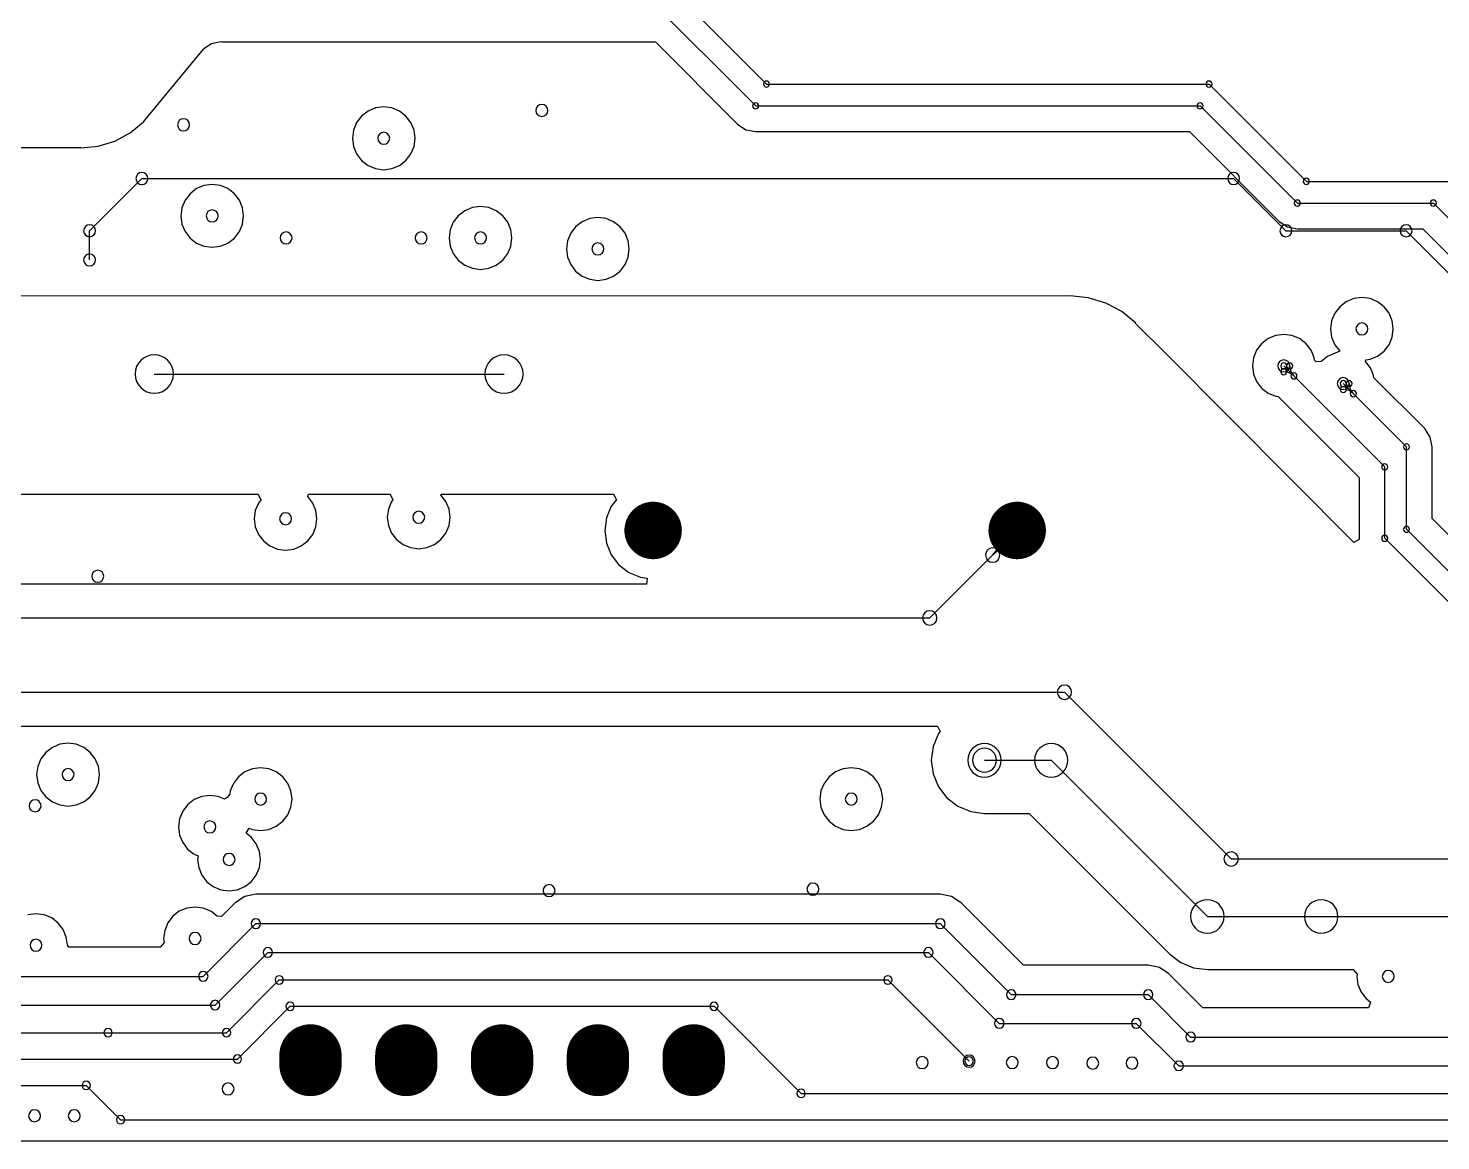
# Model space of a CAD drawing. Header units: inches. Extents: x 32166 to 66782, y 2386 to 7162.
# Drawn here: x 66635.14 to 66664.63, y 7116.24 to 7139.46 of the extents above; entities that cross this region are included whole.
import ezdxf

# ---------------------------------------------------------------- set-up
doc = ezdxf.new("R2010")
doc.units = ezdxf.units.IN
doc.header["$LTSCALE"] = 0.64311
doc.header["$MEASUREMENT"] = 0
for name, color, linetype in [('KEEPOUTLAYER', 6, 'CONTINUOUS'), ('MIDLAYER2', 76, 'CONTINUOUS'), ('MULTILAYER', 9, 'CONTINUOUS')]:
    doc.layers.add(name, color=color, linetype=linetype)

msp = doc.modelspace()

# ---------------------------------------------------------------- linework, layer by layer
at = {"layer": 'KEEPOUTLAYER'}
for p, q in [((66637.774, 7132.24), (66645.074, 7132.24)), ((66447.374, 7116.24), (66782.374, 7116.24))]:
    msp.add_line(p, q, dxfattribs=at)
for centre, start, end in [((66637.774, 7132.24), 0, 180), ((66645.074, 7132.24), 0, 180), ((66637.774, 7132.24), 180, 0), ((66645.074, 7132.24), 180, 0)]:
    msp.add_arc(centre, 0.4, start, end, dxfattribs=at)
at = {"layer": 'MIDLAYER2'}
for p, q in [((66641.894, 7146.95), (66650.554, 7138.29)), ((66641.668, 7146.496), (66650.328, 7137.836)), ((66638.805, 7139.032), (66638.966, 7139.14)), ((66638.966, 7139.14), (66639.166, 7139.18)), ((66639.166, 7139.18), (66639.184, 7139.17)), ((66639.184, 7139.17), (66648.234, 7139.17)), ((66648.234, 7139.17), (66649.948, 7137.456)), ((66637.55, 7137.504), (66638.804, 7139.02)), ((66638.804, 7139.02), (66638.805, 7139.032)), ((66638.804, 7139.02), (66638.804, 7139.02)), ((66638.804, 7139.02), (66638.804, 7139.02)), ((66650.554, 7138.29), (66659.794, 7138.29)), ((66659.794, 7138.29), (66661.824, 7136.26)), ((66642.1, 7137.623), (66641.996, 7137.488)), ((66642.236, 7137.728), (66642.1, 7137.623)), ((66642.394, 7137.793), (66642.236, 7137.728)), ((66642.563, 7137.815), (66642.394, 7137.793)), ((66642.733, 7137.793), (66642.563, 7137.815)), ((66642.891, 7137.728), (66642.733, 7137.793)), ((66643.027, 7137.623), (66642.891, 7137.728)), ((66643.131, 7137.488), (66643.027, 7137.623)), ((66650.328, 7137.836), (66659.606, 7137.836)), ((66659.606, 7137.836), (66661.636, 7135.806)), ((66637.269, 7137.273), (66637.55, 7137.504)), ((66641.93, 7137.33), (66641.908, 7137.16)), ((66641.996, 7137.488), (66641.93, 7137.33)), ((66643.197, 7137.33), (66643.131, 7137.488)), ((66643.219, 7137.16), (66643.197, 7137.33)), ((66649.948, 7137.456), (66650.122, 7137.339)), ((66650.122, 7137.339), (66650.328, 7137.299)), ((66650.328, 7137.299), (66659.383, 7137.299)), ((66659.383, 7137.299), (66661.256, 7135.426)), ((66636.24, 7136.961), (66636.602, 7136.996)), ((66636.602, 7136.996), (66636.949, 7137.102)), ((66636.949, 7137.102), (66637.269, 7137.273)), ((66641.908, 7137.16), (66641.93, 7136.99)), ((66643.197, 7136.99), (66643.219, 7137.16)), ((66628.816, 7136.958), (66635.924, 7136.97)), ((66635.924, 7136.97), (66636.24, 7136.97)), ((66636.24, 7136.97), (66636.24, 7136.961)), ((66641.93, 7136.99), (66641.996, 7136.832)), ((66641.996, 7136.832), (66642.1, 7136.696)), ((66643.027, 7136.696), (66643.131, 7136.832)), ((66643.131, 7136.832), (66643.197, 7136.99)), ((66642.1, 7136.696), (66642.236, 7136.592)), ((66642.236, 7136.592), (66642.394, 7136.527)), ((66642.394, 7136.527), (66642.563, 7136.504)), ((66642.563, 7136.504), (66642.733, 7136.527)), ((66642.733, 7136.527), (66642.891, 7136.592)), ((66642.891, 7136.592), (66643.027, 7136.696)), ((66636.424, 7135.23), (66637.514, 7136.32)), ((66637.514, 7136.32), (66660.306, 7136.32)), ((66638.814, 7136.173), (66638.656, 7136.108)), ((66638.983, 7136.195), (66638.814, 7136.173)), ((66639.153, 7136.173), (66638.983, 7136.195)), ((66639.311, 7136.108), (66639.153, 7136.173)), ((66660.306, 7136.32), (66661.397, 7135.229)), ((66661.824, 7136.26), (66664.784, 7136.26)), ((66638.416, 7135.868), (66638.35, 7135.71)), ((66638.52, 7136.003), (66638.416, 7135.868)), ((66638.656, 7136.108), (66638.52, 7136.003)), ((66639.447, 7136.003), (66639.311, 7136.108)), ((66639.551, 7135.868), (66639.447, 7136.003)), ((66639.617, 7135.71), (66639.551, 7135.868)), ((66638.35, 7135.71), (66638.328, 7135.54)), ((66638.328, 7135.54), (66638.35, 7135.37)), ((66639.639, 7135.54), (66639.617, 7135.71)), ((66639.617, 7135.37), (66639.639, 7135.54)), ((66644.12, 7135.543), (66644.016, 7135.408)), ((66644.256, 7135.648), (66644.12, 7135.543)), ((66644.414, 7135.713), (66644.256, 7135.648)), ((66644.584, 7135.735), (66644.414, 7135.713)), ((66644.754, 7135.713), (66644.584, 7135.735)), ((66644.912, 7135.648), (66644.754, 7135.713)), ((66645.047, 7135.543), (66644.912, 7135.648)), ((66645.152, 7135.408), (66645.047, 7135.543)), ((66661.636, 7135.806), (66664.475, 7135.806)), ((66664.475, 7135.806), (66668.552, 7131.729)), ((66636.423, 7135.229), (66636.424, 7135.23)), ((66636.424, 7134.62), (66636.424, 7135.23)), ((66638.35, 7135.37), (66638.416, 7135.212)), ((66639.551, 7135.212), (66639.617, 7135.37)), ((66643.951, 7135.25), (66643.928, 7135.08)), ((66644.016, 7135.408), (66643.951, 7135.25)), ((66645.217, 7135.25), (66645.152, 7135.408)), ((66645.239, 7135.08), (66645.217, 7135.25)), ((66646.57, 7135.313), (66646.466, 7135.178)), ((66646.706, 7135.418), (66646.57, 7135.313)), ((66646.864, 7135.483), (66646.706, 7135.418)), ((66647.034, 7135.505), (66646.864, 7135.483)), ((66647.204, 7135.483), (66647.034, 7135.505)), ((66647.362, 7135.418), (66647.204, 7135.483)), ((66647.497, 7135.313), (66647.362, 7135.418)), ((66647.602, 7135.178), (66647.497, 7135.313)), ((66661.256, 7135.426), (66661.43, 7135.309)), ((66661.397, 7135.229), (66663.905, 7135.229)), ((66661.43, 7135.309), (66661.636, 7135.269)), ((66661.636, 7135.269), (66664.252, 7135.269)), ((66663.905, 7135.229), (66664.914, 7134.22)), ((66664.252, 7135.269), (66667.283, 7132.238)), ((66638.416, 7135.212), (66638.52, 7135.076)), ((66638.52, 7135.076), (66638.656, 7134.972)), ((66638.656, 7134.972), (66638.814, 7134.907)), ((66639.153, 7134.907), (66639.311, 7134.972)), ((66639.311, 7134.972), (66639.447, 7135.076)), ((66639.447, 7135.076), (66639.551, 7135.212)), ((66643.928, 7135.08), (66643.951, 7134.91)), ((66645.217, 7134.91), (66645.239, 7135.08)), ((66646.401, 7135.02), (66646.378, 7134.85)), ((66646.466, 7135.178), (66646.401, 7135.02)), ((66647.667, 7135.02), (66647.602, 7135.178)), ((66647.689, 7134.85), (66647.667, 7135.02)), ((66638.814, 7134.907), (66638.983, 7134.884)), ((66638.983, 7134.884), (66639.153, 7134.907)), ((66643.951, 7134.91), (66644.016, 7134.752)), ((66644.016, 7134.752), (66644.12, 7134.616)), ((66645.047, 7134.616), (66645.152, 7134.752)), ((66645.152, 7134.752), (66645.217, 7134.91)), ((66646.378, 7134.85), (66646.401, 7134.68)), ((66646.401, 7134.68), (66646.466, 7134.522)), ((66647.602, 7134.522), (66647.667, 7134.68)), ((66647.667, 7134.68), (66647.689, 7134.85)), ((66644.12, 7134.616), (66644.256, 7134.512)), ((66644.256, 7134.512), (66644.414, 7134.447)), ((66644.414, 7134.447), (66644.584, 7134.424)), ((66644.584, 7134.424), (66644.754, 7134.447)), ((66644.754, 7134.447), (66644.912, 7134.512)), ((66644.912, 7134.512), (66645.047, 7134.616)), ((66646.466, 7134.522), (66646.57, 7134.386)), ((66646.57, 7134.386), (66646.706, 7134.282)), ((66647.362, 7134.282), (66647.497, 7134.386)), ((66647.497, 7134.386), (66647.602, 7134.522)), ((66646.706, 7134.282), (66646.864, 7134.217)), ((66646.864, 7134.217), (66647.034, 7134.194)), ((66647.034, 7134.194), (66647.204, 7134.217)), ((66647.204, 7134.217), (66647.362, 7134.282)), ((66656.894, 7133.869), (66611.311, 7133.864)), ((66657.272, 7133.832), (66656.894, 7133.869)), ((66657.637, 7133.721), (66657.272, 7133.832)), ((66662.814, 7133.813), (66662.656, 7133.748)), ((66662.984, 7133.835), (66662.814, 7133.813)), ((66663.154, 7133.813), (66662.984, 7133.835)), ((66663.312, 7133.748), (66663.154, 7133.813)), ((66657.972, 7133.542), (66657.637, 7133.721)), ((66658.266, 7133.301), (66657.972, 7133.542)), ((66662.416, 7133.508), (66662.351, 7133.35)), ((66662.52, 7133.643), (66662.416, 7133.508)), ((66662.656, 7133.748), (66662.52, 7133.643)), ((66663.447, 7133.643), (66663.312, 7133.748)), ((66663.552, 7133.508), (66663.447, 7133.643)), ((66663.617, 7133.35), (66663.552, 7133.508)), ((66658.26, 7133.294), (66658.266, 7133.301)), ((66658.894, 7132.66), (66658.26, 7133.294)), ((66662.351, 7133.35), (66662.328, 7133.18)), ((66662.328, 7133.18), (66662.351, 7133.01)), ((66663.639, 7133.18), (66663.617, 7133.35)), ((66663.617, 7133.01), (66663.639, 7133.18)), ((66660.89, 7132.873), (66660.786, 7132.738)), ((66661.026, 7132.978), (66660.89, 7132.873)), ((66661.184, 7133.043), (66661.026, 7132.978)), ((66661.353, 7133.065), (66661.184, 7133.043)), ((66661.523, 7133.043), (66661.353, 7133.065)), ((66661.681, 7132.978), (66661.523, 7133.043)), ((66661.817, 7132.873), (66661.681, 7132.978)), ((66661.921, 7132.738), (66661.817, 7132.873)), ((66662.351, 7133.01), (66662.416, 7132.852)), ((66663.552, 7132.852), (66663.617, 7133.01)), ((66662.815, 7128.727), (66658.894, 7132.66)), ((66660.72, 7132.58), (66660.698, 7132.41)), ((66660.786, 7132.738), (66660.72, 7132.58)), ((66661.97, 7132.62), (66661.921, 7132.738)), ((66661.973, 7132.616), (66661.97, 7132.62)), ((66661.974, 7132.611), (66661.973, 7132.616)), ((66661.987, 7132.58), (66661.974, 7132.611)), ((66661.993, 7132.53), (66661.987, 7132.58)), ((66662.266, 7132.608), (66662.13, 7132.503)), ((66662.424, 7132.673), (66662.266, 7132.608)), ((66662.416, 7132.852), (66662.52, 7132.716)), ((66662.52, 7132.716), (66662.424, 7132.673)), ((66662.424, 7132.673), (66662.424, 7132.673)), ((66662.424, 7132.673), (66662.424, 7132.673)), ((66662.52, 7132.716), (66662.52, 7132.716)), ((66663.154, 7132.547), (66663.312, 7132.612)), ((66663.312, 7132.612), (66663.447, 7132.716)), ((66663.447, 7132.716), (66663.552, 7132.852)), ((66660.698, 7132.41), (66660.72, 7132.24)), ((66661.353, 7132.41), (66663.46, 7130.303)), ((66662.027, 7132.497), (66661.993, 7132.53)), ((66662.13, 7132.503), (66662.027, 7132.497)), ((66663.057, 7132.503), (66663.066, 7132.535)), ((66663.162, 7132.368), (66663.057, 7132.503)), ((66663.066, 7132.535), (66663.154, 7132.547)), ((66663.211, 7132.25), (66663.162, 7132.368)), ((66660.72, 7132.24), (66660.786, 7132.082)), ((66660.786, 7132.082), (66660.89, 7131.946)), ((66662.594, 7132.04), (66663.914, 7130.72)), ((66663.213, 7132.245), (66663.211, 7132.25)), ((66663.214, 7132.241), (66663.213, 7132.245)), ((66663.227, 7132.21), (66663.214, 7132.241)), ((66663.234, 7132.16), (66663.227, 7132.21)), ((66664.294, 7131.1), (66663.234, 7132.16)), ((66660.89, 7131.946), (66661.026, 7131.842)), ((66661.026, 7131.842), (66661.144, 7131.793)), ((66661.144, 7131.793), (66661.148, 7131.79)), ((66661.148, 7131.79), (66661.153, 7131.789)), ((66661.153, 7131.789), (66661.184, 7131.777)), ((66661.184, 7131.777), (66661.233, 7131.77)), ((66661.233, 7131.77), (66662.923, 7130.081)), ((66664.41, 7130.925), (66664.294, 7131.1)), ((66664.451, 7130.72), (66664.41, 7130.925)), ((66663.914, 7129), (66663.914, 7130.72)), ((66664.451, 7129.222), (66664.451, 7130.72)), ((66663.46, 7128.812), (66663.46, 7130.303)), ((66662.923, 7130.081), (66662.923, 7128.812)), ((66633.743, 7129.73), (66639.942, 7129.73)), ((66639.942, 7129.73), (66639.998, 7129.616)), ((66640.978, 7129.684), (66640.993, 7129.73)), ((66641.082, 7129.548), (66640.978, 7129.684)), ((66640.993, 7129.73), (66642.699, 7129.73)), ((66642.699, 7129.73), (66642.755, 7129.616)), ((66643.757, 7129.713), (66643.763, 7129.73)), ((66643.862, 7129.578), (66643.757, 7129.713)), ((66643.763, 7129.73), (66647.363, 7129.73)), ((66647.363, 7129.73), (66647.419, 7129.616)), ((66639.881, 7129.39), (66639.858, 7129.22)), ((66639.946, 7129.548), (66639.881, 7129.39)), ((66639.998, 7129.616), (66639.946, 7129.548)), ((66641.147, 7129.39), (66641.082, 7129.548)), ((66641.17, 7129.22), (66641.147, 7129.39)), ((66642.661, 7129.42), (66642.638, 7129.25)), ((66642.726, 7129.578), (66642.661, 7129.42)), ((66642.755, 7129.616), (66642.726, 7129.578)), ((66643.927, 7129.42), (66643.862, 7129.578)), ((66643.949, 7129.25), (66643.927, 7129.42)), ((66647.314, 7129.479), (66647.213, 7129.236)), ((66647.419, 7129.616), (66647.314, 7129.479)), ((66639.858, 7129.22), (66639.881, 7129.05)), ((66639.881, 7129.05), (66639.946, 7128.892)), ((66641.082, 7128.892), (66641.147, 7129.05)), ((66641.147, 7129.05), (66641.17, 7129.22)), ((66642.638, 7129.25), (66642.661, 7129.08)), ((66642.661, 7129.08), (66642.726, 7128.922)), ((66643.862, 7128.922), (66643.927, 7129.08)), ((66643.927, 7129.08), (66643.949, 7129.25)), ((66647.213, 7129.236), (66647.178, 7128.975)), ((66666.335, 7127.338), (66664.451, 7129.222)), ((66639.946, 7128.892), (66640.05, 7128.756)), ((66640.05, 7128.756), (66640.186, 7128.652)), ((66640.842, 7128.652), (66640.978, 7128.756)), ((66640.978, 7128.756), (66641.082, 7128.892)), ((66642.726, 7128.922), (66642.83, 7128.786)), ((66642.83, 7128.786), (66642.966, 7128.682)), ((66643.622, 7128.682), (66643.757, 7128.786)), ((66643.757, 7128.786), (66643.862, 7128.922)), ((66647.178, 7128.975), (66647.213, 7128.713)), ((66653.962, 7127.15), (66655.787, 7128.975)), ((66662.928, 7128.787), (66662.815, 7128.727)), ((66662.923, 7128.812), (66662.928, 7128.787)), ((66663.46, 7128.812), (66666.266, 7126.005)), ((66663.914, 7129), (66666.454, 7126.459)), ((66640.186, 7128.652), (66640.344, 7128.587)), ((66640.344, 7128.587), (66640.514, 7128.564)), ((66640.514, 7128.564), (66640.684, 7128.587)), ((66640.684, 7128.587), (66640.842, 7128.652)), ((66642.966, 7128.682), (66643.124, 7128.617)), ((66643.124, 7128.617), (66643.294, 7128.594)), ((66643.294, 7128.594), (66643.464, 7128.617)), ((66643.464, 7128.617), (66643.622, 7128.682)), ((66647.213, 7128.713), (66647.314, 7128.47)), ((66647.314, 7128.47), (66647.474, 7128.261)), ((66647.474, 7128.261), (66647.683, 7128.101)), ((66648.052, 7127.856), (66629.365, 7127.856)), ((66647.683, 7128.101), (66647.926, 7128)), ((66647.926, 7128), (66648.06, 7127.983)), ((66648.06, 7127.983), (66648.052, 7127.856)), ((66621.384, 7127.15), (66653.962, 7127.15)), ((66580.444, 7125.6), (66656.774, 7125.6)), ((66656.774, 7125.6), (66660.254, 7122.12)), ((66580.736, 7124.894), (66654.122, 7124.894)), ((66654.143, 7124.735), (66654.032, 7124.467)), ((66654.122, 7124.894), (66654.178, 7124.78)), ((66654.178, 7124.78), (66654.143, 7124.735)), ((66635.51, 7124.343), (66635.406, 7124.208)), ((66635.646, 7124.448), (66635.51, 7124.343)), ((66635.804, 7124.513), (66635.646, 7124.448)), ((66635.974, 7124.535), (66635.804, 7124.513)), ((66636.144, 7124.513), (66635.974, 7124.535)), ((66636.302, 7124.448), (66636.144, 7124.513)), ((66636.437, 7124.343), (66636.302, 7124.448)), ((66636.542, 7124.208), (66636.437, 7124.343)), ((66654.032, 7124.467), (66653.994, 7124.18)), ((66635.341, 7124.05), (66635.318, 7123.88)), ((66635.406, 7124.208), (66635.341, 7124.05)), ((66636.607, 7124.05), (66636.542, 7124.208)), ((66636.629, 7123.88), (66636.607, 7124.05)), ((66639.994, 7124.025), (66639.824, 7124.003)), ((66640.163, 7124.003), (66639.994, 7124.025)), ((66652.324, 7124.025), (66652.154, 7124.003)), ((66652.493, 7124.003), (66652.324, 7124.025)), ((66653.994, 7124.18), (66654.032, 7123.893)), ((66655.104, 7124.18), (66656.497, 7124.18)), ((66656.497, 7124.18), (66659.757, 7120.92)), ((66635.318, 7123.88), (66635.341, 7123.71)), ((66636.607, 7123.71), (66636.629, 7123.88)), ((66639.53, 7123.833), (66639.426, 7123.698)), ((66639.666, 7123.938), (66639.53, 7123.833)), ((66639.824, 7124.003), (66639.666, 7123.938)), ((66640.321, 7123.938), (66640.163, 7124.003)), ((66640.457, 7123.833), (66640.321, 7123.938)), ((66640.561, 7123.698), (66640.457, 7123.833)), ((66651.86, 7123.833), (66651.756, 7123.698)), ((66651.996, 7123.938), (66651.86, 7123.833)), ((66652.154, 7124.003), (66651.996, 7123.938)), ((66652.651, 7123.938), (66652.493, 7124.003)), ((66652.787, 7123.833), (66652.651, 7123.938)), ((66652.891, 7123.698), (66652.787, 7123.833)), ((66654.032, 7123.893), (66654.143, 7123.625)), ((66635.341, 7123.71), (66635.406, 7123.552)), ((66635.406, 7123.552), (66635.51, 7123.416)), ((66636.437, 7123.416), (66636.542, 7123.552)), ((66636.542, 7123.552), (66636.607, 7123.71)), ((66638.934, 7123.445), (66638.764, 7123.423)), ((66639.104, 7123.423), (66638.934, 7123.445)), ((66639.352, 7123.475), (66639.296, 7123.403)), ((66639.36, 7123.539), (66639.352, 7123.475)), ((66639.426, 7123.698), (66639.36, 7123.539)), ((66640.627, 7123.539), (66640.561, 7123.698)), ((66640.649, 7123.37), (66640.627, 7123.539)), ((66651.69, 7123.539), (66651.668, 7123.37)), ((66651.756, 7123.698), (66651.69, 7123.539)), ((66652.957, 7123.539), (66652.891, 7123.698)), ((66652.979, 7123.37), (66652.957, 7123.539)), ((66654.143, 7123.625), (66654.319, 7123.395)), ((66635.51, 7123.416), (66635.646, 7123.312)), ((66635.646, 7123.312), (66635.804, 7123.247)), ((66635.804, 7123.247), (66635.974, 7123.224)), ((66635.974, 7123.224), (66636.144, 7123.247)), ((66636.144, 7123.247), (66636.302, 7123.312)), ((66636.302, 7123.312), (66636.437, 7123.416)), ((66638.47, 7123.253), (66638.366, 7123.118)), ((66638.606, 7123.358), (66638.47, 7123.253)), ((66638.764, 7123.423), (66638.606, 7123.358)), ((66639.236, 7123.368), (66639.104, 7123.423)), ((66639.296, 7123.403), (66639.236, 7123.368)), ((66640.561, 7123.042), (66640.627, 7123.2)), ((66640.627, 7123.2), (66640.649, 7123.37)), ((66651.668, 7123.37), (66651.69, 7123.2)), ((66651.69, 7123.2), (66651.756, 7123.042)), ((66652.891, 7123.042), (66652.957, 7123.2)), ((66652.957, 7123.2), (66652.979, 7123.37)), ((66654.319, 7123.395), (66654.549, 7123.219)), ((66654.549, 7123.219), (66654.817, 7123.108)), ((66638.301, 7122.96), (66638.278, 7122.79)), ((66638.366, 7123.118), (66638.301, 7122.96)), ((66640.321, 7122.802), (66640.457, 7122.906)), ((66640.457, 7122.906), (66640.561, 7123.042)), ((66651.756, 7123.042), (66651.86, 7122.906)), ((66651.86, 7122.906), (66651.996, 7122.802)), ((66652.651, 7122.802), (66652.787, 7122.906)), ((66652.787, 7122.906), (66652.891, 7123.042)), ((66654.817, 7123.108), (66655.104, 7123.07)), ((66655.104, 7123.07), (66656.037, 7123.07)), ((66656.037, 7123.07), (66658.972, 7120.135)), ((66638.278, 7122.79), (66638.301, 7122.62)), ((66638.301, 7122.62), (66638.366, 7122.462)), ((66639.69, 7122.656), (66639.753, 7122.766)), ((66639.797, 7122.573), (66639.69, 7122.656)), ((66639.753, 7122.766), (66639.824, 7122.737)), ((66639.901, 7122.438), (66639.797, 7122.573)), ((66639.824, 7122.737), (66639.994, 7122.714)), ((66639.994, 7122.714), (66640.163, 7122.737)), ((66640.163, 7122.737), (66640.321, 7122.802)), ((66651.996, 7122.802), (66652.154, 7122.737)), ((66652.154, 7122.737), (66652.324, 7122.714)), ((66652.324, 7122.714), (66652.493, 7122.737)), ((66652.493, 7122.737), (66652.651, 7122.802)), ((66638.366, 7122.462), (66638.47, 7122.326)), ((66638.47, 7122.326), (66638.606, 7122.222)), ((66639.967, 7122.279), (66639.901, 7122.438)), ((66639.989, 7122.11), (66639.967, 7122.279)), ((66638.606, 7122.222), (66638.688, 7122.188)), ((66638.688, 7122.188), (66638.678, 7122.11)), ((66638.678, 7122.11), (66638.7, 7121.94)), ((66639.967, 7121.94), (66639.989, 7122.11)), ((66660.254, 7122.12), (66674.434, 7122.12)), ((66638.7, 7121.94), (66638.766, 7121.782)), ((66638.766, 7121.782), (66638.87, 7121.646)), ((66639.797, 7121.646), (66639.901, 7121.782)), ((66639.901, 7121.782), (66639.967, 7121.94)), ((66638.87, 7121.646), (66639.006, 7121.542)), ((66639.006, 7121.542), (66639.164, 7121.477)), ((66639.164, 7121.477), (66639.334, 7121.454)), ((66639.334, 7121.454), (66639.503, 7121.477)), ((66639.503, 7121.477), (66639.661, 7121.542)), ((66639.661, 7121.542), (66639.797, 7121.646)), ((66639.895, 7121.382), (66639.661, 7121.335)), ((66654.182, 7121.382), (66639.895, 7121.382)), ((66654.416, 7121.335), (66654.182, 7121.382)), ((66638.454, 7121.093), (66638.296, 7121.028)), ((66638.624, 7121.115), (66638.454, 7121.093)), ((66638.794, 7121.093), (66638.624, 7121.115)), ((66638.952, 7121.028), (66638.794, 7121.093)), ((66639.462, 7121.202), (66639.177, 7120.918)), ((66639.661, 7121.335), (66639.462, 7121.202)), ((66654.615, 7121.202), (66654.416, 7121.335)), ((66655.916, 7119.901), (66654.615, 7121.202)), ((66635.304, 7120.976), (66635.134, 7120.953)), ((66635.474, 7120.953), (66635.304, 7120.976)), ((66635.632, 7120.888), (66635.474, 7120.953)), ((66635.768, 7120.783), (66635.632, 7120.888)), ((66635.872, 7120.648), (66635.768, 7120.783)), ((66638.056, 7120.788), (66637.991, 7120.63)), ((66638.16, 7120.923), (66638.056, 7120.788)), ((66638.296, 7121.028), (66638.16, 7120.923)), ((66639.087, 7120.923), (66638.952, 7121.028)), ((66639.177, 7120.918), (66639.087, 7120.923)), ((66659.757, 7120.92), (66662.134, 7120.92)), ((66662.134, 7120.92), (66679.294, 7120.92)), ((66635.937, 7120.49), (66635.872, 7120.648)), ((66635.96, 7120.32), (66635.937, 7120.49)), ((66637.991, 7120.63), (66637.968, 7120.46)), ((66638.795, 7119.67), (66639.895, 7120.77)), ((66639.895, 7120.77), (66654.182, 7120.77)), ((66654.182, 7120.77), (66655.663, 7119.289)), ((66635.993, 7120.282), (66635.96, 7120.32)), ((66637.895, 7120.282), (66635.993, 7120.282)), ((66637.979, 7120.377), (66637.895, 7120.282)), ((66637.968, 7120.46), (66637.979, 7120.377)), ((66639.043, 7119.07), (66640.143, 7120.17)), ((66640.143, 7120.17), (66653.934, 7120.17)), ((66653.934, 7120.17), (66655.414, 7118.689)), ((66658.522, 7119.901), (66655.916, 7119.901)), ((66658.756, 7119.855), (66658.522, 7119.901)), ((66658.972, 7120.135), (66658.972, 7120.135)), ((66658.972, 7120.135), (66658.972, 7120.135)), ((66658.972, 7120.135), (66659.202, 7119.959)), ((66659.202, 7119.959), (66659.47, 7119.848)), ((66629.103, 7119.67), (66638.795, 7119.67)), ((66658.955, 7119.722), (66658.756, 7119.855)), ((66659.661, 7119.015), (66658.955, 7119.722)), ((66659.47, 7119.848), (66659.757, 7119.81)), ((66659.757, 7119.81), (66662.134, 7119.81)), ((66662.134, 7119.81), (66662.134, 7119.81)), ((66662.134, 7119.81), (66662.8, 7119.81)), ((66662.8, 7119.81), (66662.884, 7119.715)), ((66662.884, 7119.715), (66662.878, 7119.67)), ((66662.878, 7119.67), (66662.901, 7119.5)), ((66639.281, 7118.495), (66640.381, 7119.595)), ((66640.381, 7119.595), (66653.089, 7119.595)), ((66653.089, 7119.595), (66654.784, 7117.9)), ((66662.901, 7119.5), (66662.966, 7119.342)), ((66662.966, 7119.342), (66663.07, 7119.206)), ((66629.351, 7119.07), (66639.043, 7119.07)), ((66639.509, 7117.945), (66640.609, 7119.045)), ((66640.609, 7119.045), (66649.458, 7119.045)), ((66649.458, 7119.045), (66651.275, 7117.228)), ((66655.663, 7119.289), (66658.522, 7119.289)), ((66658.522, 7119.289), (66659.408, 7118.403)), ((66663.122, 7119.015), (66659.661, 7119.015)), ((66663.07, 7119.206), (66663.163, 7119.135)), ((66663.163, 7119.135), (66663.122, 7119.015)), ((66629.589, 7118.495), (66636.808, 7118.495)), ((66636.808, 7118.495), (66639.281, 7118.495)), ((66655.414, 7118.689), (66658.273, 7118.689)), ((66658.273, 7118.689), (66659.16, 7117.803)), ((66659.408, 7118.403), (66677.089, 7118.403)), ((66629.817, 7117.945), (66639.509, 7117.945)), ((66659.16, 7117.803), (66677.337, 7117.803)), ((66630.045, 7117.395), (66636.353, 7117.395)), ((66636.353, 7117.395), (66637.069, 7116.678)), ((66651.275, 7117.228), (66699.952, 7117.228)), ((66637.069, 7116.678), (66766.104, 7116.678))]:
    msp.add_line(p, q, dxfattribs=at)
for points, const_width in [([(66648.487, 7128.975, 1), (66647.887, 7128.975, 1)], 0.6), ([(66656.087, 7128.975, 1), (66655.487, 7128.975, 1)], 0.6), ([(66641.359, 7118.02, 1), (66640.709, 7118.02, 1)], 0.65), ([(66641.359, 7117.82, 1), (66640.709, 7117.82, 1)], 0.65), ([(66643.359, 7118.02, 1), (66642.709, 7118.02, 1)], 0.65), ([(66643.359, 7117.82, 1), (66642.709, 7117.82, 1)], 0.65), ([(66645.359, 7118.02, 1), (66644.709, 7118.02, 1)], 0.65), ([(66645.359, 7117.82, 1), (66644.709, 7117.82, 1)], 0.65), ([(66647.359, 7118.02, 1), (66646.709, 7118.02, 1)], 0.65), ([(66647.359, 7117.82, 1), (66646.709, 7117.82, 1)], 0.65), ([(66649.359, 7118.02, 1), (66648.709, 7118.02, 1)], 0.65), ([(66649.359, 7117.82, 1), (66648.709, 7117.82, 1)], 0.65)]:
    msp.add_lwpolyline(points, format="xyb", close=True, dxfattribs=dict(at, const_width=const_width))
at = {"layer": 'MIDLAYER2', "const_width": 1.3}
for points in [[(66641.034, 7117.82), (66641.034, 7118.02)], [(66643.034, 7118.02), (66643.034, 7117.82)], [(66645.034, 7118.02), (66645.034, 7117.82)], [(66647.034, 7118.02), (66647.034, 7117.82)], [(66649.034, 7118.02), (66649.034, 7117.82)]]:
    msp.add_lwpolyline(points, dxfattribs=at)
at = {"layer": 'MIDLAYER2'}
for centre, radius, start, end in [((66650.554, 7138.29), 0.0635, 0, 180), ((66650.554, 7138.29), 0.0635, 0, 180), ((66650.554, 7138.29), 0.0635, 180, 0), ((66650.554, 7138.29), 0.0635, 180, 0), ((66659.794, 7138.29), 0.0635, 0, 180), ((66659.794, 7138.29), 0.0635, 0, 180), ((66659.794, 7138.29), 0.0635, 180, 0), ((66659.794, 7138.29), 0.0635, 180, 0), ((66650.328, 7137.836), 0.0635, 0, 180), ((66650.328, 7137.836), 0.0635, 0, 180), ((66659.606, 7137.836), 0.0635, 0, 180), ((66659.606, 7137.836), 0.0635, 0, 180), ((66645.864, 7137.74), 0.125, 0, 180), ((66645.864, 7137.74), 0.125, 180, 0), ((66650.328, 7137.836), 0.0635, 180, 0), ((66650.328, 7137.836), 0.0635, 180, 0), ((66659.606, 7137.836), 0.0635, 180, 0), ((66659.606, 7137.836), 0.0635, 180, 0), ((66638.384, 7137.44), 0.125, 0, 180), ((66638.384, 7137.44), 0.125, 180, 0), ((66642.563, 7137.16), 0.125, 0, 180), ((66642.563, 7137.16), 0.125, 180, 0), ((66637.514, 7136.32), 0.125, 0, 180), ((66637.514, 7136.32), 0.125, 0, 180), ((66660.306, 7136.32), 0.125, 0, 180), ((66660.306, 7136.32), 0.125, 0, 180), ((66637.514, 7136.32), 0.125, 180, 0), ((66637.514, 7136.32), 0.125, 180, 0), ((66660.306, 7136.32), 0.125, 180, 0), ((66660.306, 7136.32), 0.125, 180, 0), ((66661.824, 7136.26), 0.0635, 0, 180), ((66661.824, 7136.26), 0.0635, 0, 180), ((66661.824, 7136.26), 0.0635, 180, 0), ((66661.824, 7136.26), 0.0635, 180, 0), ((66661.636, 7135.806), 0.0635, 0, 180), ((66661.636, 7135.806), 0.0635, 0, 180), ((66664.475, 7135.806), 0.0635, 0, 180), ((66664.475, 7135.806), 0.0635, 0, 180), ((66638.983, 7135.54), 0.125, 0, 180), ((66638.983, 7135.54), 0.125, 180, 0), ((66661.636, 7135.806), 0.0635, 180, 0), ((66661.636, 7135.806), 0.0635, 180, 0), ((66664.475, 7135.806), 0.0635, 180, 0), ((66664.475, 7135.806), 0.0635, 180, 0), ((66636.423, 7135.229), 0.125, 0, 180), ((66636.423, 7135.229), 0.125, 180, 0), ((66636.424, 7135.23), 0.125, 0, 180), ((66636.424, 7135.23), 0.125, 0, 180), ((66636.424, 7135.23), 0.125, 0, 180), ((66636.424, 7135.23), 0.125, 180, 0), ((66636.424, 7135.23), 0.125, 180, 0), ((66636.424, 7135.23), 0.125, 180, 0), ((66661.397, 7135.229), 0.125, 0, 180), ((66661.397, 7135.229), 0.125, 0, 180), ((66661.397, 7135.229), 0.125, 180, 0), ((66661.397, 7135.229), 0.125, 180, 0), ((66663.905, 7135.229), 0.125, 0, 180), ((66663.905, 7135.229), 0.125, 0, 180), ((66663.905, 7135.229), 0.125, 180, 0), ((66663.905, 7135.229), 0.125, 180, 0), ((66640.524, 7135.08), 0.125, 0, 180), ((66640.524, 7135.08), 0.125, 180, 0), ((66643.344, 7135.08), 0.125, 0, 180), ((66643.344, 7135.08), 0.125, 180, 0), ((66644.584, 7135.08), 0.125, 0, 180), ((66644.584, 7135.08), 0.125, 180, 0), ((66647.034, 7134.85), 0.125, 0, 180), ((66636.424, 7134.62), 0.125, 0, 180), ((66636.424, 7134.62), 0.125, 0, 180), ((66647.034, 7134.85), 0.125, 180, 0), ((66636.424, 7134.62), 0.125, 180, 0), ((66636.424, 7134.62), 0.125, 180, 0), ((66662.984, 7133.18), 0.125, 0, 180), ((66662.984, 7133.18), 0.125, 180, 0), ((66661.353, 7132.41), 0.125, 0, 180), ((66661.353, 7132.41), 0.125, 180, 0), ((66661.353, 7132.41), 0.0635, 0, 180), ((66661.353, 7132.41), 0.0635, 180, 0), ((66661.353, 7132.287), 0.0635, 0, 180), ((66661.353, 7132.287), 0.0635, 0, 180), ((66661.353, 7132.287), 0.0635, 180, 0), ((66661.353, 7132.287), 0.0635, 180, 0), ((66661.353, 7131.99), 0.297, 44.9996, 89.9996), ((66661.353, 7131.99), 0.297, 44.9996, 89.9996), ((66661.476, 7132.41), 0.0635, 0, 180), ((66661.476, 7132.41), 0.0635, 0, 180), ((66661.476, 7132.41), 0.0635, 180, 0), ((66661.476, 7132.41), 0.0635, 180, 0), ((66661.773, 7132.41), 0.297, 180.0004, 225.0004), ((66661.773, 7132.41), 0.297, 180.0004, 225.0004), ((66661.563, 7132.2), 0.0635, 0, 180), ((66661.563, 7132.2), 0.0635, 0, 180), ((66661.563, 7132.2), 0.0635, 0, 180), ((66661.563, 7132.2), 0.0635, 0, 180), ((66661.563, 7132.2), 0.0635, 180, 0), ((66661.563, 7132.2), 0.0635, 180, 0), ((66661.563, 7132.2), 0.0635, 180, 0), ((66661.563, 7132.2), 0.0635, 180, 0), ((66662.594, 7132.04), 0.125, 0, 180), ((66662.594, 7132.04), 0.125, 180, 0), ((66662.594, 7132.04), 0.0635, 0, 180), ((66662.594, 7132.04), 0.0635, 180, 0), ((66662.717, 7132.04), 0.0635, 0, 180), ((66662.717, 7132.04), 0.0635, 0, 180), ((66662.717, 7132.04), 0.0635, 180, 0), ((66662.717, 7132.04), 0.0635, 180, 0), ((66663.014, 7132.04), 0.297, 180.0004, 225.0004), ((66663.014, 7132.04), 0.297, 180.0004, 225.0004), ((66662.594, 7131.917), 0.0635, 0, 180), ((66662.594, 7131.917), 0.0635, 0, 180), ((66662.594, 7131.917), 0.0635, 180, 0), ((66662.594, 7131.917), 0.0635, 180, 0), ((66662.594, 7131.62), 0.297, 44.9996, 89.9996), ((66662.594, 7131.62), 0.297, 44.9996, 89.9996), ((66662.804, 7131.83), 0.0635, 0, 180), ((66662.804, 7131.83), 0.0635, 0, 180), ((66662.804, 7131.83), 0.0635, 0, 180), ((66662.804, 7131.83), 0.0635, 0, 180), ((66662.804, 7131.83), 0.0635, 180, 0), ((66662.804, 7131.83), 0.0635, 180, 0), ((66662.804, 7131.83), 0.0635, 180, 0), ((66662.804, 7131.83), 0.0635, 180, 0), ((66663.914, 7130.72), 0.0635, 0, 180), ((66663.914, 7130.72), 0.0635, 0, 180), ((66663.914, 7130.72), 0.0635, 180, 0), ((66663.914, 7130.72), 0.0635, 180, 0), ((66663.46, 7130.303), 0.0635, 0, 180), ((66663.46, 7130.303), 0.0635, 0, 180), ((66663.46, 7130.303), 0.0635, 180, 0), ((66663.46, 7130.303), 0.0635, 180, 0), ((66640.514, 7129.22), 0.125, 0, 180), ((66643.294, 7129.25), 0.125, 0, 180), ((66640.514, 7129.22), 0.125, 180, 0), ((66643.294, 7129.25), 0.125, 180, 0), ((66655.487, 7128.975), 0.15, 0, 180), ((66655.487, 7128.975), 0.15, 0, 180), ((66655.487, 7128.975), 0.15, 0, 180), ((66655.787, 7128.975), 0.15, 0, 180), ((66663.914, 7129), 0.0635, 0, 180), ((66663.914, 7129), 0.0635, 0, 180), ((66654.763, 7128.975), 0.724, 315.0002, 0.0002), ((66654.763, 7128.975), 0.724, 315.0002, 0.0002), ((66654.763, 7128.975), 0.724, 315.0002, 0.0002), ((66655.487, 7128.975), 0.15, 180, 0), ((66655.487, 7128.975), 0.15, 180, 0), ((66655.487, 7128.975), 0.15, 180, 0), ((66655.787, 7128.975), 0.15, 180, 0), ((66655.787, 7128.675), 0.15, 0, 180), ((66655.787, 7128.675), 0.15, 0, 180), ((66655.787, 7128.675), 0.15, 0, 180), ((66663.46, 7128.812), 0.0635, 0, 180), ((66663.46, 7128.812), 0.0635, 0, 180), ((66663.46, 7128.812), 0.0635, 180, 0), ((66663.46, 7128.812), 0.0635, 180, 0), ((66663.914, 7129), 0.0635, 180, 0), ((66663.914, 7129), 0.0635, 180, 0), ((66655.275, 7128.462), 0.15, 0, 180), ((66655.275, 7128.462), 0.15, 0, 180), ((66655.275, 7128.462), 0.15, 0, 180), ((66655.275, 7128.462), 0.15, 0, 180), ((66655.275, 7128.462), 0.15, 0, 180), ((66655.275, 7128.462), 0.15, 0, 180), ((66655.275, 7128.462), 0.15, 180, 0), ((66655.275, 7128.462), 0.15, 180, 0), ((66655.275, 7128.462), 0.15, 180, 0), ((66655.275, 7128.462), 0.15, 180, 0), ((66655.275, 7128.462), 0.15, 180, 0), ((66655.275, 7128.462), 0.15, 180, 0), ((66655.787, 7127.95), 0.724, 89.9998, 134.9998), ((66655.787, 7127.95), 0.724, 89.9998, 134.9998), ((66655.787, 7127.95), 0.724, 89.9998, 134.9998), ((66655.787, 7128.675), 0.15, 180, 0), ((66655.787, 7128.675), 0.15, 180, 0), ((66655.787, 7128.675), 0.15, 180, 0), ((66636.594, 7128.02), 0.125, 0, 180), ((66636.594, 7128.02), 0.125, 180, 0), ((66653.962, 7127.15), 0.15, 0, 180), ((66653.962, 7127.15), 0.15, 0, 180), ((66653.962, 7127.15), 0.15, 180, 0), ((66653.962, 7127.15), 0.15, 180, 0), ((66656.774, 7125.6), 0.15, 0, 180), ((66656.774, 7125.6), 0.15, 0, 180), ((66656.774, 7125.6), 0.15, 180, 0), ((66656.774, 7125.6), 0.15, 180, 0), ((66655.104, 7124.18), 0.35, 0, 180), ((66655.104, 7124.18), 0.25, 0, 180), ((66656.497, 7124.18), 0.35, 0, 180), ((66656.497, 7124.18), 0.35, 0, 180), ((66655.104, 7124.18), 0.35, 180, 0), ((66655.104, 7124.18), 0.25, 180, 0), ((66656.497, 7124.18), 0.35, 180, 0), ((66656.497, 7124.18), 0.35, 180, 0), ((66635.974, 7123.88), 0.125, 0, 180), ((66635.974, 7123.88), 0.125, 180, 0), ((66639.994, 7123.37), 0.125, 0, 180), ((66652.324, 7123.37), 0.125, 0, 180), ((66635.284, 7123.23), 0.125, 0, 180), ((66635.284, 7123.23), 0.125, 180, 0), ((66639.994, 7123.37), 0.125, 180, 0), ((66652.324, 7123.37), 0.125, 180, 0), ((66638.934, 7122.79), 0.125, 0, 180), ((66638.934, 7122.79), 0.125, 180, 0), ((66660.254, 7122.12), 0.15, 0, 180), ((66660.254, 7122.12), 0.15, 0, 180), ((66639.334, 7122.11), 0.125, 0, 180), ((66639.334, 7122.11), 0.125, 180, 0), ((66660.254, 7122.12), 0.15, 180, 0), ((66660.254, 7122.12), 0.15, 180, 0), ((66646.014, 7121.46), 0.125, 0, 180), ((66646.014, 7121.46), 0.125, 180, 0), ((66651.524, 7121.49), 0.125, 0, 180), ((66651.524, 7121.49), 0.125, 180, 0), ((66659.757, 7120.92), 0.35, 0, 180), ((66659.757, 7120.92), 0.35, 0, 180), ((66662.134, 7120.92), 0.35, 0, 180), ((66662.134, 7120.92), 0.35, 0, 180), ((66639.895, 7120.77), 0.1, 0, 180), ((66639.895, 7120.77), 0.1, 0, 180), ((66654.182, 7120.77), 0.1, 0, 180), ((66654.182, 7120.77), 0.1, 0, 180), ((66659.757, 7120.92), 0.35, 180, 0), ((66659.757, 7120.92), 0.35, 180, 0), ((66662.134, 7120.92), 0.35, 180, 0), ((66662.134, 7120.92), 0.35, 180, 0), ((66638.624, 7120.46), 0.125, 0, 180), ((66639.895, 7120.77), 0.1, 180, 0), ((66639.895, 7120.77), 0.1, 180, 0), ((66654.182, 7120.77), 0.1, 180, 0), ((66654.182, 7120.77), 0.1, 180, 0), ((66635.304, 7120.32), 0.125, 0, 180), ((66635.304, 7120.32), 0.125, 180, 0), ((66638.624, 7120.46), 0.125, 180, 0), ((66640.143, 7120.17), 0.1, 0, 180), ((66640.143, 7120.17), 0.1, 0, 180), ((66653.934, 7120.17), 0.1, 0, 180), ((66653.934, 7120.17), 0.1, 0, 180), ((66640.143, 7120.17), 0.1, 180, 0), ((66640.143, 7120.17), 0.1, 180, 0), ((66653.934, 7120.17), 0.1, 180, 0), ((66653.934, 7120.17), 0.1, 180, 0), ((66638.795, 7119.67), 0.1, 0, 180), ((66638.795, 7119.67), 0.1, 0, 180), ((66638.795, 7119.67), 0.1, 180, 0), ((66638.795, 7119.67), 0.1, 180, 0), ((66640.381, 7119.595), 0.0875, 0, 180), ((66640.381, 7119.595), 0.0875, 0, 180), ((66653.089, 7119.595), 0.0875, 0, 180), ((66653.089, 7119.595), 0.0875, 0, 180), ((66663.534, 7119.67), 0.125, 0, 180), ((66663.534, 7119.67), 0.125, 180, 0), ((66640.381, 7119.595), 0.0875, 180, 0), ((66640.381, 7119.595), 0.0875, 180, 0), ((66653.089, 7119.595), 0.0875, 180, 0), ((66653.089, 7119.595), 0.0875, 180, 0), ((66655.663, 7119.289), 0.1, 0, 180), ((66655.663, 7119.289), 0.1, 0, 180), ((66658.522, 7119.289), 0.1, 0, 180), ((66658.522, 7119.289), 0.1, 0, 180), ((66639.043, 7119.07), 0.1, 0, 180), ((66639.043, 7119.07), 0.1, 0, 180), ((66639.043, 7119.07), 0.1, 180, 0), ((66639.043, 7119.07), 0.1, 180, 0), ((66640.609, 7119.045), 0.0875, 0, 180), ((66640.609, 7119.045), 0.0875, 0, 180), ((66640.609, 7119.045), 0.0875, 180, 0), ((66640.609, 7119.045), 0.0875, 180, 0), ((66649.458, 7119.045), 0.0875, 0, 180), ((66649.458, 7119.045), 0.0875, 0, 180), ((66649.458, 7119.045), 0.0875, 180, 0), ((66649.458, 7119.045), 0.0875, 180, 0), ((66655.663, 7119.289), 0.1, 180, 0), ((66655.663, 7119.289), 0.1, 180, 0), ((66658.522, 7119.289), 0.1, 180, 0), ((66658.522, 7119.289), 0.1, 180, 0), ((66655.414, 7118.689), 0.1, 0, 180), ((66655.414, 7118.689), 0.1, 0, 180), ((66658.273, 7118.689), 0.1, 0, 180), ((66658.273, 7118.689), 0.1, 0, 180), ((66636.808, 7118.495), 0.0875, 0, 180), ((66636.808, 7118.495), 0.0875, 0, 180), ((66636.808, 7118.495), 0.0875, 180, 0), ((66636.808, 7118.495), 0.0875, 180, 0), ((66639.281, 7118.495), 0.0875, 0, 180), ((66639.281, 7118.495), 0.0875, 0, 180), ((66639.281, 7118.495), 0.0875, 180, 0), ((66639.281, 7118.495), 0.0875, 180, 0), ((66655.414, 7118.689), 0.1, 180, 0), ((66655.414, 7118.689), 0.1, 180, 0), ((66658.273, 7118.689), 0.1, 180, 0), ((66658.273, 7118.689), 0.1, 180, 0), ((66659.408, 7118.403), 0.1, 0, 180), ((66659.408, 7118.403), 0.1, 0, 180), ((66659.408, 7118.403), 0.1, 180, 0), ((66659.408, 7118.403), 0.1, 180, 0), ((66639.509, 7117.945), 0.0875, 0, 180), ((66639.509, 7117.945), 0.0875, 0, 180), ((66639.509, 7117.945), 0.0875, 180, 0), ((66639.509, 7117.945), 0.0875, 180, 0), ((66653.804, 7117.87), 0.125, 0, 180), ((66653.804, 7117.87), 0.125, 180, 0), ((66654.784, 7117.9), 0.125, 0, 180), ((66654.784, 7117.9), 0.125, 180, 0), ((66654.784, 7117.9), 0.0875, 0, 180), ((66654.784, 7117.9), 0.0875, 180, 0), ((66655.684, 7117.87), 0.125, 0, 180), ((66655.684, 7117.87), 0.125, 180, 0), ((66656.524, 7117.87), 0.125, 0, 180), ((66656.524, 7117.87), 0.125, 180, 0), ((66657.364, 7117.86), 0.125, 0, 180), ((66657.364, 7117.86), 0.125, 180, 0), ((66658.184, 7117.86), 0.125, 0, 180), ((66658.184, 7117.86), 0.125, 180, 0), ((66659.16, 7117.803), 0.1, 0, 180), ((66659.16, 7117.803), 0.1, 0, 180), ((66659.16, 7117.803), 0.1, 180, 0), ((66659.16, 7117.803), 0.1, 180, 0), ((66636.353, 7117.395), 0.0875, 0, 180), ((66636.353, 7117.395), 0.0875, 0, 180), ((66636.353, 7117.395), 0.0875, 180, 0), ((66636.353, 7117.395), 0.0875, 180, 0), ((66639.314, 7117.32), 0.125, 0, 180), ((66639.314, 7117.32), 0.125, 180, 0), ((66651.275, 7117.228), 0.0875, 0, 180), ((66651.275, 7117.228), 0.0875, 0, 180), ((66651.275, 7117.228), 0.0875, 180, 0), ((66651.275, 7117.228), 0.0875, 180, 0), ((66635.275, 7116.76), 0.125, 0, 180), ((66635.275, 7116.76), 0.125, 180, 0), ((66636.104, 7116.76), 0.125, 0, 180), ((66636.104, 7116.76), 0.125, 180, 0), ((66637.069, 7116.678), 0.0875, 0, 180), ((66637.069, 7116.678), 0.0875, 0, 180), ((66637.069, 7116.678), 0.0875, 180, 0), ((66637.069, 7116.678), 0.0875, 180, 0)]:
    msp.add_arc(centre, radius, start, end, dxfattribs=at)
at = {"layer": 'MULTILAYER'}
for points, const_width in [([(66648.487, 7128.975, 1), (66647.887, 7128.975, 1)], 0.6), ([(66656.087, 7128.975, 1), (66655.487, 7128.975, 1)], 0.6), ([(66641.359, 7118.02, 1), (66640.709, 7118.02, 1)], 0.65), ([(66641.359, 7117.82, 1), (66640.709, 7117.82, 1)], 0.65), ([(66643.359, 7118.02, 1), (66642.709, 7118.02, 1)], 0.65), ([(66643.359, 7117.82, 1), (66642.709, 7117.82, 1)], 0.65), ([(66645.359, 7118.02, 1), (66644.709, 7118.02, 1)], 0.65), ([(66645.359, 7117.82, 1), (66644.709, 7117.82, 1)], 0.65), ([(66647.359, 7118.02, 1), (66646.709, 7118.02, 1)], 0.65), ([(66647.359, 7117.82, 1), (66646.709, 7117.82, 1)], 0.65), ([(66649.359, 7118.02, 1), (66648.709, 7118.02, 1)], 0.65), ([(66649.359, 7117.82, 1), (66648.709, 7117.82, 1)], 0.65)]:
    msp.add_lwpolyline(points, format="xyb", close=True, dxfattribs=dict(at, const_width=const_width))
at = {"layer": 'MULTILAYER', "const_width": 1.3}
for points in [[(66641.034, 7117.82), (66641.034, 7118.02)], [(66643.034, 7118.02), (66643.034, 7117.82)], [(66645.034, 7118.02), (66645.034, 7117.82)], [(66647.034, 7118.02), (66647.034, 7117.82)], [(66649.034, 7118.02), (66649.034, 7117.82)]]:
    msp.add_lwpolyline(points, dxfattribs=at)
at = {"layer": 'MULTILAYER'}
for centre, radius, start, end in [((66645.864, 7137.74), 0.125, 0, 180), ((66645.864, 7137.74), 0.125, 180, 0), ((66638.384, 7137.44), 0.125, 0, 180), ((66638.384, 7137.44), 0.125, 180, 0), ((66642.563, 7137.16), 0.125, 0, 180), ((66642.563, 7137.16), 0.125, 180, 0), ((66638.983, 7135.54), 0.125, 0, 180), ((66638.983, 7135.54), 0.125, 180, 0), ((66640.524, 7135.08), 0.125, 0, 180), ((66640.524, 7135.08), 0.125, 180, 0), ((66643.344, 7135.08), 0.125, 0, 180), ((66643.344, 7135.08), 0.125, 180, 0), ((66644.584, 7135.08), 0.125, 0, 180), ((66644.584, 7135.08), 0.125, 180, 0), ((66647.034, 7134.85), 0.125, 0, 180), ((66636.424, 7134.62), 0.125, 0, 180), ((66647.034, 7134.85), 0.125, 180, 0), ((66636.424, 7134.62), 0.125, 180, 0), ((66662.984, 7133.18), 0.125, 0, 180), ((66662.984, 7133.18), 0.125, 180, 0), ((66661.353, 7132.41), 0.125, 0, 180), ((66661.353, 7132.41), 0.125, 180, 0), ((66662.594, 7132.04), 0.125, 0, 180), ((66662.594, 7132.04), 0.125, 180, 0), ((66640.514, 7129.22), 0.125, 0, 180), ((66643.294, 7129.25), 0.125, 0, 180), ((66640.514, 7129.22), 0.125, 180, 0), ((66643.294, 7129.25), 0.125, 180, 0), ((66636.594, 7128.02), 0.125, 0, 180), ((66636.594, 7128.02), 0.125, 180, 0), ((66655.104, 7124.18), 0.25, 0, 180), ((66655.104, 7124.18), 0.25, 180, 0), ((66635.974, 7123.88), 0.125, 0, 180), ((66635.974, 7123.88), 0.125, 180, 0), ((66639.994, 7123.37), 0.125, 0, 180), ((66652.324, 7123.37), 0.125, 0, 180), ((66635.284, 7123.23), 0.125, 0, 180), ((66635.284, 7123.23), 0.125, 180, 0), ((66639.994, 7123.37), 0.125, 180, 0), ((66652.324, 7123.37), 0.125, 180, 0), ((66638.934, 7122.79), 0.125, 0, 180), ((66638.934, 7122.79), 0.125, 180, 0), ((66639.334, 7122.11), 0.125, 0, 180), ((66639.334, 7122.11), 0.125, 180, 0), ((66646.014, 7121.46), 0.125, 0, 180), ((66646.014, 7121.46), 0.125, 180, 0), ((66651.524, 7121.49), 0.125, 0, 180), ((66651.524, 7121.49), 0.125, 180, 0), ((66638.624, 7120.46), 0.125, 0, 180), ((66635.304, 7120.32), 0.125, 0, 180), ((66635.304, 7120.32), 0.125, 180, 0), ((66638.624, 7120.46), 0.125, 180, 0), ((66663.534, 7119.67), 0.125, 0, 180), ((66663.534, 7119.67), 0.125, 180, 0), ((66653.804, 7117.87), 0.125, 0, 180), ((66653.804, 7117.87), 0.125, 180, 0), ((66654.784, 7117.9), 0.125, 0, 180), ((66654.784, 7117.9), 0.125, 180, 0), ((66655.684, 7117.87), 0.125, 0, 180), ((66655.684, 7117.87), 0.125, 180, 0), ((66656.524, 7117.87), 0.125, 0, 180), ((66656.524, 7117.87), 0.125, 180, 0), ((66657.364, 7117.86), 0.125, 0, 180), ((66657.364, 7117.86), 0.125, 180, 0), ((66658.184, 7117.86), 0.125, 0, 180), ((66658.184, 7117.86), 0.125, 180, 0), ((66639.314, 7117.32), 0.125, 0, 180), ((66639.314, 7117.32), 0.125, 180, 0), ((66635.275, 7116.76), 0.125, 0, 180), ((66635.275, 7116.76), 0.125, 180, 0), ((66636.104, 7116.76), 0.125, 0, 180), ((66636.104, 7116.76), 0.125, 180, 0)]:
    msp.add_arc(centre, radius, start, end, dxfattribs=at)

doc.saveas('drawing.dxf')
